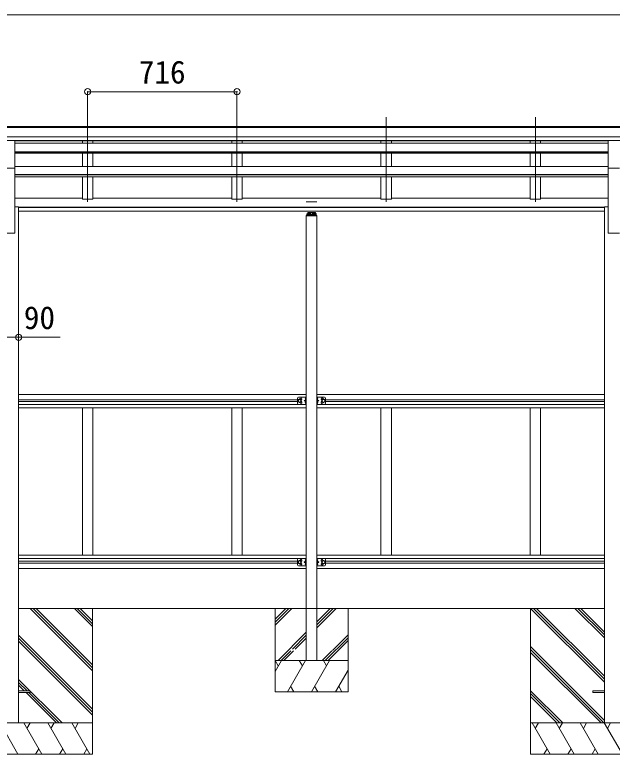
# Model space of a CAD drawing. Units: millimetres at full size. Extents: x -8385 to 8479, y -5853 to 5787.
# Drawn here: x -1874 to 992, y -1517 to 2032 of the extents above; entities that cross this region are included whole.
import ezdxf
from ezdxf.enums import TextEntityAlignment as Align

# ---------------------------------------------------------------- set-up
doc = ezdxf.new("R2010")
doc.units = ezdxf.units.MM
doc.header["$LTSCALE"] = 30
doc.header["$PDMODE"] = 32
doc.header["$PDSIZE"] = 30
for name, color, linetype, lineweight in [('0-0_0', 7, 'Continuous', 9), ('0-1_本体', 4, 'Continuous', 9), ('0-2_部品', 7, 'Continuous', 9), ('0-8_PARTS2', 2, 'Continuous', 9), ('0-A_寸法', 6, 'Continuous', 9), ('1-1_GLASS', 7, 'Continuous', 9)]:
    doc.layers.add(name, color=color, linetype=linetype, lineweight=lineweight)
doc.styles.add('ＭＳ ゴシック', font='')
doc.styles.get('ＭＳ ゴシック').set_extended_font_data('MS Gothic')

msp = doc.modelspace()

# ---------------------------------------------------------------- linework, layer by layer
at = {"layer": '0-0_0'}
for p, q in [((954.36, -817.04), (-1855.24, -817.04)), ((-1500.44, -1116.83), (-1800.22, -817.04)), ((-1500.44, -1102.68), (-1786.08, -817.04)), ((-1500.44, -1088.54), (-1771.94, -817.04)), ((-1500.44, -904.69), (-1588.09, -817.04)), ((-1500.44, -890.55), (-1573.95, -817.04)), ((-1500.44, -876.41), (-1559.81, -817.04)), ((-1500.44, -817.04), (-1500.44, -1517.04)), ((599.56, -817.04), (599.56, -1517.04)), ((954.36, -1171.1), (600.3, -817.04)), ((954.36, -1156.96), (614.44, -817.04)), ((954.36, -1142.82), (628.58, -817.04)), ((954.36, -958.97), (812.43, -817.04)), ((954.36, -944.83), (826.57, -817.04)), ((954.36, -930.69), (840.71, -817.04)), ((-1500.44, -1300.67), (-1855.24, -945.88)), ((-1500.44, -1314.81), (-1855.24, -960.02)), ((-1500.44, -1328.96), (-1855.24, -974.16)), ((954.36, -1354.95), (599.56, -1000.15)), ((952.31, -1367.04), (599.56, -1014.29)), ((938.17, -1367.04), (599.56, -1028.43)), ((-1646.2, -1367.04), (-1855.24, -1158.01)), ((-1814.85, -1212.54), (-1855.24, -1172.15)), ((-1828.99, -1212.54), (-1855.24, -1186.29)), ((-1674.49, -1367.04), (-1819.99, -1221.54)), ((-1660.34, -1367.04), (-1805.85, -1221.54)), ((754.32, -1367.04), (599.56, -1212.28)), ((740.18, -1367.04), (599.56, -1226.42)), ((726.04, -1367.04), (599.56, -1240.57)), ((-2300.44, -1367.04), (-1500.44, -1367.04)), ((-1859.55, -1517.04), (-1946.15, -1367.04)), ((-1744.08, -1517.04), (-1830.68, -1367.04)), ((-1815.68, -1393.02), (-1800.68, -1367.04)), ((-1628.61, -1517.04), (-1715.21, -1367.04)), ((-1700.21, -1393.02), (-1685.21, -1367.04)), ((-1513.14, -1517.04), (-1599.74, -1367.04)), ((-1584.74, -1393.02), (-1569.74, -1367.04)), ((599.56, -1367.04), (1399.56, -1367.04)), ((694.04, -1517.04), (607.43, -1367.04)), ((637.43, -1367.04), (622.43, -1393.02)), ((809.51, -1517.04), (722.9, -1367.04)), ((752.9, -1367.04), (737.9, -1393.02)), ((924.98, -1517.04), (838.37, -1367.04)), ((853.37, -1393.02), (868.37, -1367.04)), ((1040.45, -1517.04), (953.84, -1367.04)), ((968.84, -1393.02), (983.85, -1367.04)), ((-1500.44, -1517.04), (-2300.44, -1517.04)), ((-1759.08, -1491.06), (-1774.08, -1517.04)), ((-1643.61, -1491.06), (-1658.61, -1517.04)), ((-1528.14, -1491.06), (-1543.14, -1517.04)), ((1399.56, -1517.04), (599.56, -1517.04)), ((679.04, -1491.06), (664.04, -1517.04)), ((794.51, -1491.06), (779.51, -1517.04)), ((909.98, -1491.06), (894.98, -1517.04))]:
    msp.add_line(p, q, dxfattribs=at)
at = {"layer": '0-1_本体'}
for p, q in [((2049.06, 1495.61), (-2949.94, 1495.61)), ((2049.06, 1490.26), (-2949.94, 1490.26)), ((2049.06, 1446.73), (-2949.94, 1446.73)), ((2049.06, 1429.06), (-2949.94, 1429.06)), ((972.06, 1426.68), (-1872.94, 1426.68)), ((-1549.44, 1426.62), (-1549.44, 1415.43)), ((-1499.44, 1426.62), (-1499.44, 1415.43)), ((-833.44, 1426.62), (-833.44, 1415.43)), ((-783.44, 1426.62), (-783.44, 1415.43)), ((-117.44, 1426.62), (-117.44, 1415.43)), ((-67.44, 1426.62), (-67.44, 1415.43)), ((598.56, 1426.62), (598.56, 1415.43)), ((648.56, 1426.62), (648.56, 1415.43)), ((972.06, 1415.43), (-1872.94, 1415.43)), ((972.06, 1373.5), (-1872.94, 1373.5)), ((972.06, 1372.01), (-1872.94, 1372.01)), ((972.06, 1367.81), (-1872.94, 1367.81)), ((-1549.44, 1367.81), (-1549.44, 1304.07)), ((-1499.44, 1367.81), (-1499.44, 1304.07)), ((-833.44, 1367.81), (-833.44, 1304.07)), ((-783.44, 1367.81), (-783.44, 1304.07)), ((-117.44, 1367.81), (-117.44, 1304.07)), ((-67.44, 1367.81), (-67.44, 1304.07)), ((598.56, 1367.81), (598.56, 1304.07)), ((648.56, 1367.81), (648.56, 1304.07)), ((972.05, 1304.07), (-1872.95, 1304.07)), ((-1872.94, 1299.75), (-1872.94, 982.96)), ((972.06, 982.96), (972.06, 1299.75)), ((972.06, 1264.63), (-1872.94, 1264.63)), ((972.06, 1263.15), (-1872.94, 1263.15)), ((972.06, 1253.9), (-1872.94, 1253.9)), ((-1549.44, 1253.9), (-1549.44, 1147.41)), ((-1499.44, 1253.9), (-1499.44, 1147.41)), ((-833.44, 1253.9), (-833.44, 1147.41)), ((-783.44, 1253.9), (-783.44, 1147.41)), ((-117.44, 1253.9), (-117.44, 1147.41)), ((-67.44, 1253.9), (-67.44, 1147.41)), ((598.56, 1253.9), (598.56, 1147.41)), ((648.56, 1253.9), (648.56, 1147.41)), ((-1549.44, 1152.23), (-1872.94, 1152.23)), ((-1499.44, 1147.41), (-1549.44, 1147.41)), ((-833.44, 1152.23), (-1499.44, 1152.23)), ((-783.44, 1147.41), (-833.44, 1147.41)), ((-117.44, 1152.23), (-783.44, 1152.23)), ((-67.44, 1147.41), (-117.44, 1147.41)), ((598.56, 1152.23), (-67.44, 1152.23)), ((648.56, 1147.41), (598.56, 1147.41)), ((972.06, 1152.23), (648.56, 1152.23)), ((-1855.24, 1109.34), (-1872.94, 1109.34)), ((-1855.24, 1109.34), (-1855.24, -1367.04)), ((954.56, 1108.14), (-1855.24, 1108.14)), ((954.56, 1106.74), (-1855.24, 1106.74)), ((972.06, 1109.34), (954.56, 1109.34)), ((954.56, 1109.34), (954.56, -1367.04)), ((954.56, 1089.37), (-1855.24, 1089.37)), ((-1872.94, 982.96), (-1927.94, 982.96)), ((1027.06, 982.96), (972.06, 982.96))]:
    msp.add_line(p, q, dxfattribs=at)
at = {"layer": '0-2_部品'}
for p, q in [((-1872.94, 1428.78), (-1927.94, 1428.78)), ((-1872.94, 1295.26), (-1872.94, 1428.78)), ((1027.06, 1428.78), (972.06, 1428.78)), ((972.06, 1295.26), (972.06, 1428.78)), ((-1872.94, 1295.26), (-1927.94, 1295.26)), ((1027.06, 1295.26), (972.06, 1295.26))]:
    msp.add_line(p, q, dxfattribs=at)
at = {"layer": '0-2_部品', "color": 4}
for p, q in [((-1800.44, -1212.54), (-1855.24, -1212.54)), ((-1800.44, -1221.54), (-1855.24, -1221.54)), ((-1800.44, -1212.54), (-1800.44, -1221.54)), ((899.56, -1212.54), (899.56, -1221.54)), ((954.36, -1212.54), (899.56, -1212.54)), ((954.36, -1221.54), (899.56, -1221.54))]:
    msp.add_line(p, q, dxfattribs=at)
at = {"layer": '0-8_PARTS2'}
for p, q in [((-1524.44, 1540.54), (-1524.44, 1133.74)), ((-808.44, 1540.54), (-808.44, 1133.74)), ((-92.44, 1540.54), (-92.44, 1133.74)), ((623.56, 1540.54), (623.56, 1133.74))]:
    msp.add_line(p, q, dxfattribs=at)
at = {"layer": '0-A_寸法'}
for p, q in [((2055.56, 2031.77), (-2976.44, 2031.77)), ((-1524.44, 1662.77), (-1524.44, 1500.28)), ((-808.44, 1662.77), (-1524.44, 1662.77)), ((-808.44, 1662.77), (-808.44, 1500.28)), ((-1945.44, 484.12), (-1855.44, 484.12)), ((-1855.44, 484.12), (-1655.44, 484.12))]:
    msp.add_line(p, q, dxfattribs=at)
for p in [(-1524.44, 1662.77), (-808.44, 1662.77), (-1855.44, 484.12)]:
    msp.add_point(p, dxfattribs=at)
at = {"layer": '1-1_GLASS', "color": 4}
for p, q in [((-475.44, 1133.51), (-425.44, 1133.51)), ((-475.94, 1067.7), (-475.94, 1066.2)), ((-424.94, 1066.2), (-475.94, 1066.2)), ((-475.44, 1066.2), (-475.44, -1067.04)), ((-426.44, 1069.2), (-474.44, 1069.2)), ((-472.94, 1074.84), (-472.94, 1069.2)), ((-470.44, 1077.42), (-468.94, 1077.42)), ((-470.44, 1074.9), (-470.44, 1069.2)), ((-470.44, 1074.9), (-468.94, 1074.9)), ((-470.44, 1073.01), (-430.44, 1073.01)), ((-431.94, 1083.33), (-468.94, 1083.33)), ((-468.94, 1083.33), (-468.94, 1074.9)), ((-468.94, 1080.85), (-431.94, 1080.85)), ((-466.34, 1078.41), (-466.34, 1077.93)), ((-462.89, 1076.53), (-462.89, 1076.19)), ((-460.93, 1076.85), (-460.93, 1076.52)), ((-460.44, 1077.76), (-460.44, 1075.08)), ((-459.95, 1076.85), (-459.95, 1076.52)), ((-457.99, 1076.19), (-457.99, 1076.53)), ((-454.54, 1078.41), (-454.54, 1077.93)), ((-446.34, 1078.41), (-446.34, 1077.93)), ((-442.89, 1076.53), (-442.89, 1076.19)), ((-440.93, 1076.85), (-440.93, 1076.52)), ((-440.44, 1077.76), (-440.44, 1075.08)), ((-439.95, 1076.85), (-439.95, 1076.52)), ((-437.99, 1076.19), (-437.99, 1076.53)), ((-434.54, 1078.41), (-434.54, 1077.93)), ((-431.94, 1083.33), (-431.94, 1074.9)), ((-431.94, 1077.42), (-430.44, 1077.42)), ((-431.94, 1074.9), (-430.44, 1074.9)), ((-430.44, 1074.9), (-430.44, 1069.2)), ((-427.94, 1069.2), (-427.94, 1074.84)), ((-425.44, 1066.2), (-425.44, -1067.04)), ((-424.94, 1067.7), (-424.94, 1066.2)), ((-475.54, 210.06), (-1855.24, 210.06)), ((-1855.24, 184.06), (-517.54, 184.06)), ((954.36, 210.06), (-425.54, 210.06)), ((-383.54, 184.06), (954.36, 184.06)), ((-1855.24, 175.06), (-517.54, 175.06)), ((-1855.24, 161.56), (-475.54, 161.56)), ((-1855.24, 146.06), (-475.54, 146.06)), ((-1549.44, 146.06), (-1549.44, -561.94)), ((-1499.44, 146.06), (-1499.44, -561.94)), ((-833.44, 146.06), (-833.44, -561.94)), ((-783.44, 146.06), (-783.44, -561.94)), ((-425.54, 161.56), (954.36, 161.56)), ((-425.54, 146.06), (954.36, 146.06)), ((-383.54, 175.06), (954.36, 175.06)), ((-117.44, 146.06), (-117.44, -561.94)), ((-67.44, 146.06), (-67.44, -561.94)), ((598.56, 146.06), (598.56, -561.94)), ((648.56, 146.06), (648.56, -561.94)), ((-1855.24, -561.94), (-475.54, -561.94)), ((-425.54, -561.94), (954.36, -561.94)), ((-1855.24, -577.44), (-475.54, -577.44)), ((-1855.24, -590.94), (-517.54, -590.94)), ((-1855.24, -599.94), (-517.54, -599.94)), ((-425.54, -577.44), (954.36, -577.44)), ((-383.54, -590.94), (954.36, -590.94)), ((-383.54, -599.94), (954.36, -599.94)), ((-1855.24, -625.94), (-475.54, -625.94)), ((-425.54, -625.94), (954.36, -625.94))]:
    msp.add_line(p, q, dxfattribs=at)
at = {"layer": '1-1_GLASS'}
for p, q in [((-517.54, 192.06), (-517.54, 167.06)), ((-512.54, 197.06), (-475.54, 197.06)), ((-478.04, 179.56), (-485.04, 179.56)), ((-480.15, 190.71), (-478.13, 189.7)), ((-480.15, 186.41), (-478.13, 187.41)), ((-478.04, 193.26), (-478.33, 193.26)), ((-478.33, 193.26), (-478.33, 183.86)), ((-478.33, 183.86), (-478.04, 183.86)), ((-478.06, 189.7), (-477.46, 188.56)), ((-478.06, 187.41), (-477.46, 188.56)), ((-478.04, 197.06), (-478.04, 162.06)), ((-478.04, 193.26), (-478.04, 183.86)), ((-475.54, 197.06), (-475.54, 162.06)), ((-425.54, 197.06), (-425.54, 162.06)), ((-388.54, 197.06), (-425.54, 197.06)), ((-423.01, 189.7), (-423.62, 188.56)), ((-423.01, 187.41), (-423.62, 188.56)), ((-423.04, 197.06), (-423.04, 162.06)), ((-423.04, 193.26), (-422.75, 193.26)), ((-423.04, 193.26), (-423.04, 183.86)), ((-422.75, 183.86), (-423.04, 183.86)), ((-423.04, 179.56), (-416.04, 179.56)), ((-420.93, 190.71), (-422.95, 189.7)), ((-420.93, 186.41), (-422.95, 187.41)), ((-422.75, 193.26), (-422.75, 183.86)), ((-383.54, 192.06), (-383.54, 167.06)), ((-514.04, 175.81), (-507.54, 172.05)), ((-512.54, 162.06), (-475.54, 162.06)), ((-480.15, 172.71), (-478.13, 171.7)), ((-480.15, 168.41), (-478.13, 169.41)), ((-478.33, 175.26), (-478.04, 175.26)), ((-478.33, 165.86), (-478.33, 175.26)), ((-478.04, 165.86), (-478.33, 165.86)), ((-478.06, 171.7), (-477.46, 170.56)), ((-478.06, 169.41), (-477.46, 170.56)), ((-478.04, 165.86), (-478.04, 175.26)), ((-388.54, 162.06), (-425.54, 162.06)), ((-423.01, 171.7), (-423.62, 170.56)), ((-423.01, 169.41), (-423.62, 170.56)), ((-422.75, 175.26), (-423.04, 175.26)), ((-423.04, 165.86), (-423.04, 175.26)), ((-423.04, 165.86), (-422.75, 165.86)), ((-420.93, 172.71), (-422.95, 171.7)), ((-420.93, 168.41), (-422.95, 169.41)), ((-422.75, 165.86), (-422.75, 175.26)), ((-387.04, 175.81), (-393.54, 172.05)), ((-517.54, -582.94), (-517.54, -607.94)), ((-514.04, -599.19), (-507.54, -602.95)), ((-512.54, -577.94), (-475.54, -577.94)), ((-478.04, -595.44), (-485.04, -595.44)), ((-480.15, -584.29), (-478.13, -585.3)), ((-480.15, -588.59), (-478.13, -587.59)), ((-480.15, -602.29), (-478.13, -603.3)), ((-478.04, -581.74), (-478.33, -581.74)), ((-478.33, -581.74), (-478.33, -591.14)), ((-478.33, -591.14), (-478.04, -591.14)), ((-478.33, -599.74), (-478.04, -599.74)), ((-478.33, -609.14), (-478.33, -599.74)), ((-478.06, -585.3), (-477.46, -586.44)), ((-478.06, -587.59), (-477.46, -586.44)), ((-478.04, -577.94), (-478.04, -612.94)), ((-478.04, -581.74), (-478.04, -591.14)), ((-478.04, -609.14), (-478.04, -599.74)), ((-475.54, -577.94), (-475.54, -612.94)), ((-425.54, -577.94), (-425.54, -612.94)), ((-388.54, -577.94), (-425.54, -577.94)), ((-423.01, -585.3), (-423.62, -586.44)), ((-423.01, -587.59), (-423.62, -586.44)), ((-423.04, -577.94), (-423.04, -612.94)), ((-423.04, -581.74), (-422.75, -581.74)), ((-423.04, -581.74), (-423.04, -591.14)), ((-422.75, -591.14), (-423.04, -591.14)), ((-423.04, -595.44), (-416.04, -595.44)), ((-422.75, -599.74), (-423.04, -599.74)), ((-423.04, -609.14), (-423.04, -599.74)), ((-420.93, -584.29), (-422.95, -585.3)), ((-420.93, -588.59), (-422.95, -587.59)), ((-420.93, -602.29), (-422.95, -603.3)), ((-422.75, -581.74), (-422.75, -591.14)), ((-422.75, -609.14), (-422.75, -599.74)), ((-387.04, -599.19), (-393.54, -602.95)), ((-383.54, -582.94), (-383.54, -607.94)), ((-512.54, -612.94), (-475.54, -612.94)), ((-480.15, -606.59), (-478.13, -605.59)), ((-478.04, -609.14), (-478.33, -609.14)), ((-478.06, -603.3), (-477.46, -604.44)), ((-478.06, -605.59), (-477.46, -604.44)), ((-388.54, -612.94), (-425.54, -612.94)), ((-423.01, -603.3), (-423.62, -604.44)), ((-423.01, -605.59), (-423.62, -604.44)), ((-423.04, -609.14), (-422.75, -609.14)), ((-420.93, -606.59), (-422.95, -605.59)), ((-625.44, -897.67), (-544.8, -817.04)), ((-625.44, -883.53), (-558.95, -817.04)), ((-625.44, -869.39), (-573.09, -817.04)), ((-625.44, -817.04), (-625.44, -1217.04)), ((-425.44, -881.52), (-360.96, -817.04)), ((-425.44, -895.66), (-346.81, -817.04)), ((-425.44, -909.8), (-332.67, -817.04)), ((-610.96, -1067.04), (-475.44, -931.52)), ((-542.32, -1012.54), (-475.44, -945.66)), ((-384.68, -1067.04), (-275.44, -957.79)), ((-350.44, -1018.65), (-275.44, -943.65)), ((-528.17, -1012.54), (-475.44, -959.8)), ((-370.54, -1067.04), (-275.44, -971.94)), ((-596.82, -1067.04), (-550.44, -1020.66)), ((-582.68, -1067.04), (-537.17, -1021.54)), ((-398.83, -1067.04), (-353.33, -1021.54)), ((-625.44, -1067.04), (-275.44, -1067.04)), ((-625.44, -1120.15), (-594.77, -1067.04)), ((-609.77, -1093.02), (-624.77, -1067.04)), ((-565.9, -1217.04), (-479.3, -1067.04)), ((-494.3, -1093.02), (-509.3, -1067.04)), ((-450.43, -1217.04), (-363.83, -1067.04)), ((-378.83, -1093.02), (-393.83, -1067.04)), ((-334.96, -1217.04), (-275.44, -1113.94)), ((-550.91, -1191.06), (-535.91, -1217.04)), ((-435.43, -1191.06), (-420.43, -1217.04)), ((-319.96, -1191.06), (-304.97, -1217.04))]:
    msp.add_line(p, q, dxfattribs=at)
at = {"layer": '1-1_GLASS', "color": 4}
for points in [[(-461.91, 1076.29), (-461.72, 1076.27), (-461.64, 1076.26), (-461.53, 1076.26), (-461.36, 1076.27), (-461.21, 1076.3), (-461.09, 1076.34), (-461, 1076.39), (-460.95, 1076.45)], [(-459.93, 1076.45), (-459.87, 1076.39), (-459.78, 1076.34), (-459.66, 1076.3), (-459.51, 1076.27), (-459.34, 1076.26), (-459.24, 1076.26), (-459.16, 1076.27), (-458.97, 1076.29)], [(-441.91, 1076.29), (-441.72, 1076.27), (-441.64, 1076.26), (-441.53, 1076.26), (-441.36, 1076.27), (-441.21, 1076.3), (-441.09, 1076.34), (-441, 1076.39), (-440.95, 1076.45)], [(-439.93, 1076.45), (-439.87, 1076.39), (-439.78, 1076.34), (-439.66, 1076.3), (-439.51, 1076.27), (-439.34, 1076.26), (-439.24, 1076.26), (-439.16, 1076.27), (-438.97, 1076.29)]]:
    msp.add_lwpolyline(points, dxfattribs=at)
at = {"layer": '1-1_GLASS'}
for points in [[(-507.54, 172.05), (-501.04, 175.81), (-501.04, 183.31), (-507.54, 187.06), (-514.04, 183.31)], [(-478.64, 184.13), (-485.04, 179.56), (-478.64, 174.99)], [(-422.44, 184.13), (-416.04, 179.56), (-422.44, 174.99)], [(-393.54, 172.05), (-400.04, 175.81), (-400.04, 183.31), (-393.54, 187.06), (-387.04, 183.31)], [(-507.54, -602.95), (-501.04, -599.19), (-501.04, -591.69), (-507.54, -587.94), (-514.04, -591.69)], [(-478.64, -590.87), (-485.04, -595.44), (-478.64, -600.01)], [(-422.44, -590.87), (-416.04, -595.44), (-422.44, -600.01)], [(-393.54, -602.95), (-400.04, -599.19), (-400.04, -591.69), (-393.54, -587.94), (-387.04, -591.69)], [(-625.44, -1217.04), (-275.44, -1217.04), (-275.44, -817.04)]]:
    msp.add_lwpolyline(points, dxfattribs=at)
for centre, radius in [((-507.54, 179.56), 8.5), ((-507.54, 179.56), 7.5), ((-507.54, 179.56), 6.5), ((-393.54, 179.56), 8.5), ((-393.54, 179.56), 7.5), ((-393.54, 179.56), 6.5), ((-507.54, -595.44), 8.5), ((-507.54, -595.44), 7.5), ((-507.54, -595.44), 6.5), ((-393.54, -595.44), 8.5), ((-393.54, -595.44), 7.5), ((-393.54, -595.44), 6.5)]:
    msp.add_circle(centre, radius, dxfattribs=at)
at = {"layer": '1-1_GLASS', "color": 4}
for centre, start, end in [((-474.44, 1067.7), 90, 180), ((-426.44, 1067.7), 0, 90)]:
    msp.add_arc(centre, 1.5, start, end, dxfattribs=at)
at = {"layer": '1-1_GLASS'}
for centre, radius, start, end in [((-512.54, 192.06), 5, 90.00022, 180.00022), ((-500.54, 188.06), 4.25, 274.76099, 186.29453), ((-474.44, 188.56), 6.1, 129.60215, 230.3983), ((-426.64, 188.56), 6.1, 309.60193, 50.39807), ((-400.54, 188.06), 4.25, 353.70569, 265.23923), ((-388.54, 192.06), 5, 0, 90), ((-512.54, 167.06), 5, 180.00022, 270.00022), ((-500.54, 171.06), 4.25, 173.70591, 85.23945), ((-474.44, 170.56), 6.1, 129.60215, 230.3983), ((-426.64, 170.56), 6.1, 309.60193, 50.39807), ((-400.54, 171.06), 4.25, 94.76077, 6.29431), ((-388.54, 167.06), 5, 270, 0), ((-512.54, -582.94), 5, 90.00022, 180.00022), ((-500.54, -586.94), 4.25, 274.76099, 186.29453), ((-500.54, -603.94), 4.25, 173.70591, 85.23945), ((-474.44, -586.44), 6.1, 129.60215, 230.3983), ((-474.44, -604.44), 6.1, 129.60215, 230.3983), ((-426.64, -586.44), 6.1, 309.60193, 50.39807), ((-426.64, -604.44), 6.1, 309.60193, 50.39807), ((-400.54, -586.94), 4.25, 353.70569, 265.23923), ((-400.54, -603.94), 4.25, 94.76077, 6.29431), ((-388.54, -582.94), 5, 0, 90), ((-512.54, -607.94), 5, 180.00022, 270.00022), ((-388.54, -607.94), 5, 270, 0)]:
    msp.add_arc(centre, radius, start, end, dxfattribs=at)
at = {"layer": '1-1_GLASS', "color": 4}
for centre, major_axis, ratio, start_param, end_param in [((-470.44, 1074.84), (0, 2.57), 0.97237, 6.2831853, 7.8539816), ((-460.44, 1078.41), (5.9, 0), 0.342073, 0, 3.1415927), ((-460.44, 1083.7), (8.02, 0), 0.939674, 4.4018361, 4.5279947), ((-460.44, 1083.36), (8.02, 0), 0.939674, 4.4018361, 4.5279947), ((-460.44, 1084.37), (8.02, 0), 0.939674, 4.6512338, 4.7735441), ((-460.44, 1083.7), (-8.02, 0), 0.939674, 1.7551906, 1.8813492), ((-460.44, 1083.36), (-8.02, 0), 0.939674, 1.7551906, 1.8813492), ((-440.44, 1078.41), (5.9, 0), 0.342073, 0, 3.1415927), ((-440.44, 1083.7), (8.02, 0), 0.939674, 4.4018361, 4.5279947), ((-440.44, 1083.36), (8.02, 0), 0.939674, 4.4018361, 4.5279947), ((-440.44, 1084.37), (8.02, 0), 0.939674, 4.6512338, 4.7735441), ((-440.44, 1083.7), (-8.02, 0), 0.939674, 1.7551906, 1.8813492), ((-440.44, 1083.36), (-8.02, 0), 0.939674, 1.7551906, 1.8813492), ((-430.44, 1074.84), (0, 2.57), 0.97237, 4.712389, 6.2831853)]:
    msp.add_ellipse(centre, major_axis=major_axis, ratio=ratio, start_param=start_param, end_param=end_param, dxfattribs=at)
for centre in [(-460.44, 1077.93), (-440.44, 1077.93)]:
    msp.add_ellipse(centre, major_axis=(5.9, 0), ratio=0.342073, dxfattribs=at)

# ---------------------------------------------------------------- texts
at = {"layer": '0-A_寸法', "color": 7, "style": 'ＭＳ ゴシック'}
for s, p in [('716', (-1278.94, 1668.77)), ('90', (-1830.44, 490.12))]:
    msp.add_text(s, height=110, dxfattribs=at).set_placement(p, align=Align.BOTTOM_LEFT)

doc.saveas('drawing.dxf')
